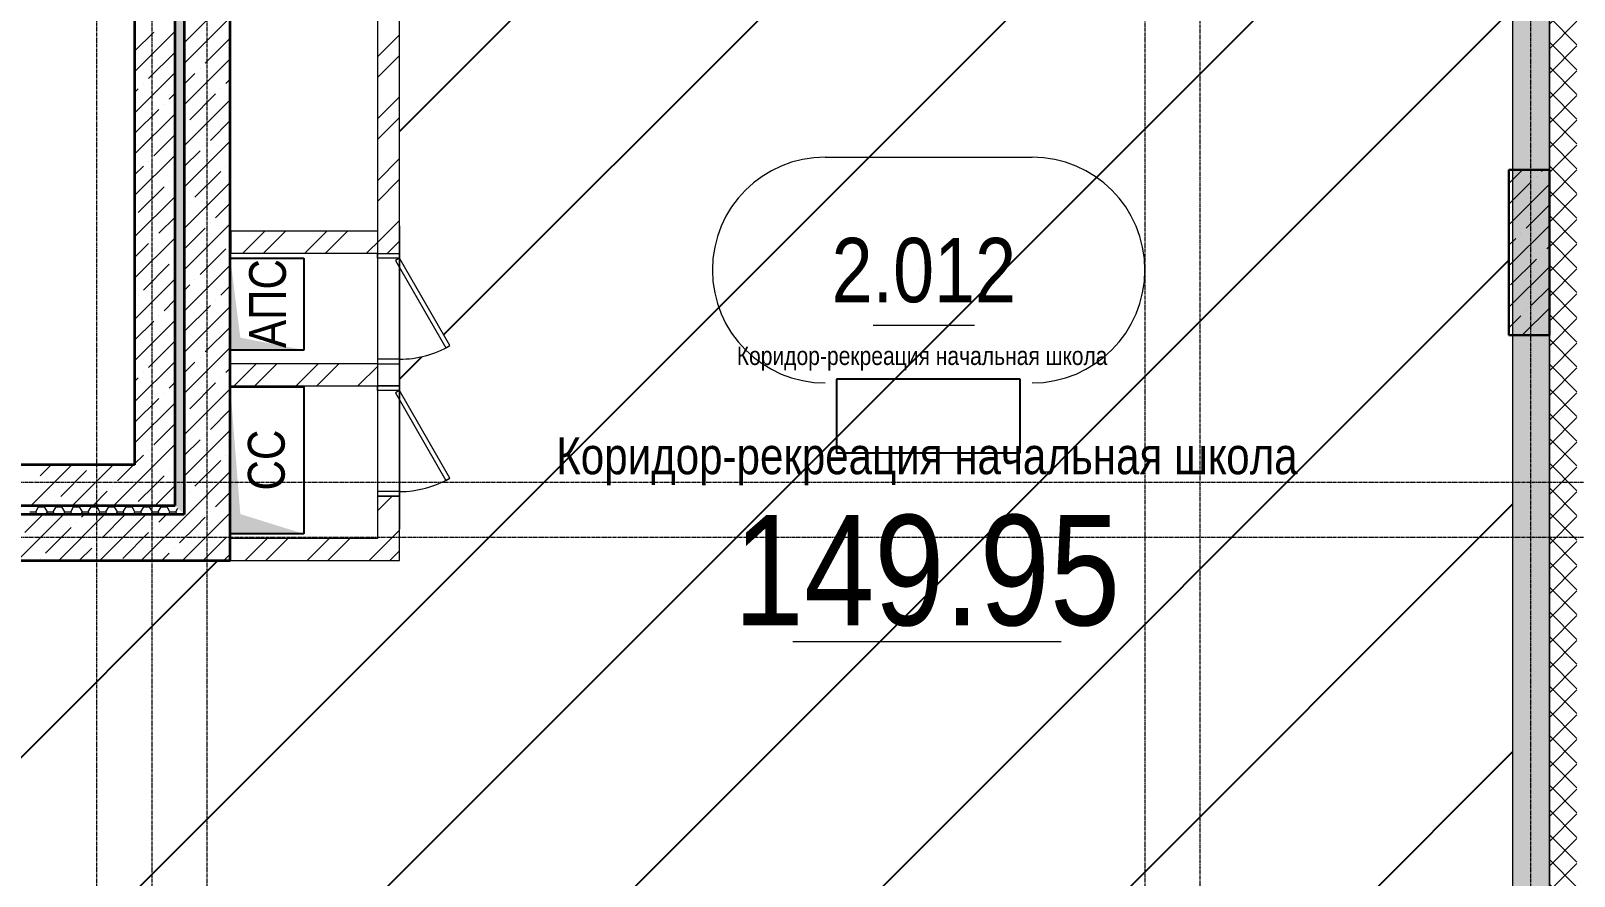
# Model space of a CAD drawing. Header units: millimetres. Extents: x 538266 to 1167394, y 114608 to 637157.
# Drawn here: x 841178 to 849573, y 184472 to 189069 of the extents above; entities that cross this region are included whole.
import ezdxf
from ezdxf.enums import TextEntityAlignment as Align

# ---------------------------------------------------------------- set-up
doc = ezdxf.new("R2010")
doc.units = ezdxf.units.MM
doc.linetypes.add('CENTER2', pattern=[28.575, 19.05, -3.175, 3.175, -3.175])
doc.linetypes.add('HIDDEN2', pattern=[4.7625, 3.175, -1.5875])
doc.layers.get('Defpoints').update_dxf_attribs({"color": 140})
doc.layers.add('A-AREA', color=7, linetype='Continuous', lineweight=15, true_color=0x7f7f7f)
doc.layers.add('РД_Оси_100', color=7, linetype='Continuous', lineweight=0, true_color=0x525252)
for name, color, linetype, lineweight in [('АР_Area', 5, 'Continuous', 5), ('АР_Колонны', 70, 'Continuous', 30), ('АР_площадь пом', 5, 'Continuous', 5), ('АР_Стены ЖБ', 7, 'Continuous', 35), ('АР_Стены кирпич', 32, 'Continuous', 20), ('АР_Стены ПЕНОблок', 52, 'Continuous', 20), ('АР_Стены_дефшов', 4, 'Continuous', 0), ('АР_Утеплитель', 31, 'Continuous', 0), ('АР_Штриховка', 8, 'Continuous', 0), ('Двери кабины', 252, 'Continuous', 0), ('СС_Отверстия', 72, 'Continuous', 9)]:
    doc.layers.add(name, color=color, linetype=linetype, lineweight=lineweight)
doc.layers.add('РД_Проем', color=230, linetype='Continuous', lineweight=0, plot=False)
doc.layers.add('РД_проем_инж перемыч_подсчет', color=50, linetype='Continuous', plot=False)
doc.layers.add('ФВ-5', color=7, linetype='Continuous')
doc.styles.add('style1', font='ARIALN.TTF')
pattern_1 = [(45, (602274.53, 0), (-168.3798, 168.3798), []), (45, (602386.78, 0), (-168.3798, 168.3798), [])]

# ---------------------------------------------------------------- blocks, each defined once
blk = doc.blocks.new('MOK-МаркаПом_овал_ареал')
for p, q in [((-5.365, 6.138), (5.888, 6.138)), ((-2.75, -3), (2.75, -3))]:
    blk.add_line(p, q)
for centre, radius, start, end in [((-5.365, 0), 6.138, 90, 270), ((5.888, 0), 6.138, 270, 90), ((-7.411, 0), 7.161, 0, 0.00095)]:
    blk.add_arc(centre, radius, start, end)
at = {"color": 0, "style": 'style1'}
blk.add_attdef('АР-ПОМЕЩЕНИЕ:НОМЕР', text='', height=3, dxfattribs=at).set_placement((0.261, 0), align=Align.MIDDLE)
at = {"layer": 'Defpoints', "color": 2, "style": 'style1'}
blk.add_attdef('АР-ПОМЕЩЕНИЕ:НАИМЕНОВАНИЕ', text='', height=1, dxfattribs=at).set_placement((-0.094, -4.814), align=Align.MIDDLE)
blk = doc.blocks.new('MOK-МаркаПомещения1')
at = {"layer": 'A-AREA', "color": 0}
blk.add_line((-3.651, -1.944), (3.649, -1.944), dxfattribs=at)
at = {"layer": 'A-AREA', "color": 0, "style": 'style1'}
blk.add_attdef('АР-ПОМЕЩЕНИЕ:ПЛОЩАДЬ', text='', height=3, dxfattribs=at).set_placement((0, 0), align=Align.MIDDLE)
at = {"layer": 'Defpoints', "style": 'style1', "flags": 8}
blk.add_attdef('АР-ПОМЕЩЕНИЕ:НАИМЕНОВАНИЕ', text='', height=1, dxfattribs=at).set_placement((0, 2.956), align=Align.MIDDLE)
blk = doc.blocks.new('2_этаж')
at = {"layer": 'АР_Штриховка', "linetype": 'Continuous', "lineweight": 0, "true_color": 0x000000}
h = blk.add_hatch(dxfattribs=at)
h.set_pattern_fill('AR-CONC', color=18, angle=-360, style=0)
h.set_pattern_definition([(50, (602274.53, 6e-11), (182.18467, -15.93909), [19.05, -209.55]), (355, (602274.53, 6e-11), (-35.24342, 191.05685), [15.24, -167.64058]), (100.45144, (602289.71, -1.33), (146.94125, 175.11775), [16.19001, -178.09024]), (46.1842, (602274.53, 50.8), (271.07904, -42.04233), [28.575, -314.325]), (96.63556, (602297.12, 47.3), (237.40413, 247.42612), [24.28502, -267.1356]), (351.18415, (602274.53, 50.8), (237.40413, 247.42612), [22.85997, -251.45973]), (21, (602299.93, 38.1), (151.61439, -102.2652), [19.05, -209.55]), (326, (602299.93, 38.1), (61.80203, 184.18797), [15.24, -167.64]), (71.451445, (602312.56, 29.58), (213.41642, 81.92277), [16.19001, -178.08994]), (37.5, (602274.53, 6e-11), (3.088603, 84.555039), [0, -165.608, 0, -170.18, 0, -168.275]), (7.5, (602274.53, 6e-11), (66.819663, 100.180575), [0, -97.028, 0, -161.798, 0, -64.135]), (327.5, (602217.89, 6e-11), (135.590595, -5.728744), [0, -63.5, 0, -198.12, 0, -262.89]), (317.5, (602192.49, 6e-11), (148.12918, 25.42649), [0, -82.55, 0, -131.572, 0, -186.69])])
h.paths.add_polyline_path([(693073.6, 190988.3), (692873.6, 191188.3), (692873.6, 156113.2), (693073.6, 156113.2)], flags=0)
h = blk.add_hatch(dxfattribs=at)
h.set_pattern_fill('HONEY', color=18, scale=10, style=0)
h.set_pattern_definition([(2e-15, (602274.53, -6e-11), (47.625, 27.4963065), [31.75, -63.5]), (120, (602274.53, -6e-11), (-47.625, 27.4963066), [31.75, -63.5]), (60, (602274.53, -6e-11), (1e-07, 54.992613), [-63.5, 31.75])])
h.paths.add_polyline_path([(685598.6, 186488.2), (685648.6, 186438.2), (685648.6, 190938.2), (685598.6, 190988.2)], flags=0)
h = blk.add_hatch(dxfattribs=at)
h.set_pattern_fill('ANSI37', color=18, scale=30, angle=-360, style=0)
h.set_pattern_definition([(45, (602274.53, 6e-11), (-67.35192, 67.35192), []), (135, (602274.53, 6e-11), (-67.35192, -67.35192), [])])
h.paths.add_polyline_path([(693223.6, 190838.3), (693073.6, 190988.3), (693073.6, 156113.2), (693223.6, 156113.2)], flags=0)
h = blk.add_hatch(dxfattribs=at)
h.set_pattern_fill('ANSI32', color=18, scale=25, angle=-360, style=0)
h.set_pattern_definition([(45, (602274.53, 3e-11), (-168.3798, 168.3798), []), (45, (602386.78, 3e-11), (-168.3798, 168.3798), [])])
h.paths.add_polyline_path([(686818.6, 190688.2), (686698.6, 190688.2), (686698.6, 187979), (686728.6, 187899), (686818.6, 187859)], flags=0)
h.paths.add_polyline_path([(686818.6, 187859), (686728.6, 187899), (686698.6, 187859), (686698.6, 187858.2), (686818.6, 187858.2)], flags=0)
h.paths.add_polyline_path([(686818.6, 186538.2), (686698.6, 186538.2), (686698.6, 186308.2), (686818.6, 186188.2)], flags=0)
h = blk.add_hatch(dxfattribs=at)
h.set_pattern_fill('ANSI32', color=18, scale=25, style=0)
h.set_pattern_definition(pattern_1)
h.paths.add_polyline_path([(685902, 187979), (685902, 187859), (686698.6, 187859), (686728.6, 187899), (686698.6, 187979)], flags=0)
h = blk.add_hatch(dxfattribs=at)
h.set_pattern_fill('ANSI32', color=18, scale=25, style=0)
h.set_pattern_definition(pattern_1)
h.paths.add_polyline_path([(685898.6, 187258.2), (685898.6, 187138.2), (686698.6, 187138.2), (686728.6, 187178.2), (686698.6, 187258.2)], flags=0)
h = blk.add_hatch(dxfattribs=at)
h.set_pattern_fill('ANSI32', color=18, scale=25, angle=-360, style=0)
h.set_pattern_definition([(45, (602274.53, -8e-10), (-168.3798, 168.3798), []), (45, (602386.78, -8e-10), (-168.3798, 168.3798), [])])
h.paths.add_polyline_path([(685898.6, 186308.2), (685898.6, 186188.2), (686818.6, 186188.2), (686698.6, 186308.2)], flags=0)
at = {"color": 18, "linetype": 'Continuous', "true_color": 0x000000}
for p, q in [((685898.6, 187333.2), (685898.6, 187833.2)), ((685898.6, 187833.2), (686298.6, 187833.2)), ((685898.6, 187333.2), (685898.6, 187833.2)), ((685898.6, 187833.2), (686298.6, 187833.2)), ((686298.6, 187833.2), (686298.6, 187333.2)), ((686298.6, 187833.2), (686298.6, 187333.2)), ((686298.6, 187333.2), (685898.6, 187333.2)), ((686298.6, 187333.2), (685898.6, 187333.2)), ((685898.6, 186333.2), (685898.6, 187133.2)), ((685898.6, 187133.2), (686298.6, 187133.2)), ((685898.6, 186333.2), (685898.6, 187133.2)), ((685898.6, 187133.2), (686298.6, 187133.2)), ((686298.6, 187133.2), (686298.6, 186333.2)), ((686298.6, 187133.2), (686298.6, 186333.2)), ((686298.6, 186333.2), (685898.6, 186333.2)), ((686298.6, 186333.2), (685898.6, 186333.2))]:
    blk.add_line(p, q, dxfattribs=at)
at = {"color": 18, "true_color": 0x000000}
for p, q in [((690196, 187174.8), (689196, 187174.8)), ((689196, 187174.8), (689196, 186774.8)), ((690196, 186774.8), (690196, 187174.8)), ((689196, 186774.8), (690196, 186774.8))]:
    blk.add_line(p, q, dxfattribs=at)
at = {"color": 18, "linetype": 'Continuous', "true_color": 0x000000}
for points in [[(686298.6, 187333.2), (685898.6, 187333.2), (685953.2, 187400.6), (685898.6, 187833.2)], [(686298.6, 187333.2), (685898.6, 187333.2), (685953.2, 187400.6), (685898.6, 187833.2)], [(686298.6, 186333.2), (685898.6, 186333.2), (685953.2, 186441), (685898.6, 187133.2)], [(686298.6, 186333.2), (685898.6, 186333.2), (685953.2, 186441), (685898.6, 187133.2)]]:
    blk.add_solid(points, dxfattribs=at)
at = {"layer": 'АР_Колонны', "color": 18, "linetype": 'HIDDEN2', "lineweight": 25, "true_color": 0x000000}
for p, q in [((692853.6, 188313.2), (693073.6, 188313.2)), ((692853.6, 187413.2), (692853.6, 188313.2)), ((693073.6, 188313.2), (693073.6, 187413.2)), ((693073.6, 187413.2), (692853.6, 187413.2))]:
    blk.add_line(p, q, dxfattribs=at)
at = {"layer": 'АР_Колонны', "color": 18, "linetype": 'Continuous', "lineweight": 15, "true_color": 0x000000}
for p, q in [((693073.6, 188313.2), (692853.6, 188313.2)), ((692853.6, 188313.2), (692853.6, 187413.2)), ((693073.6, 188313.2), (692853.6, 188313.2)), ((692853.6, 188313.2), (692853.6, 187413.2)), ((693073.6, 187413.2), (693073.6, 188313.2)), ((693073.6, 187413.2), (693073.6, 188313.2)), ((692853.6, 187413.2), (693073.6, 187413.2)), ((692853.6, 187413.2), (693073.6, 187413.2))]:
    blk.add_line(p, q, dxfattribs=at)
at = {"layer": 'АР_Стены ЖБ', "color": 18, "linetype": 'Continuous', "lineweight": 35, "true_color": 0x000000}
for p, q in [((685378.6, 191388.3), (685378.6, 186708.2)), ((685598.6, 186488.2), (685598.6, 191388.3)), ((685648.6, 190938.2), (685648.6, 186438.2)), ((685898.6, 186188.2), (685898.6, 190688.2)), ((685378.6, 186708.2), (672773.6, 186708.2)), ((672773.6, 186488.2), (685598.6, 186488.2)), ((685648.6, 186438.2), (672773.6, 186438.2)), ((672773.6, 186188.2), (685898.6, 186188.2))]:
    blk.add_line(p, q, dxfattribs=at)
at = {"layer": 'АР_Стены ЖБ', "color": 18, "linetype": 'Continuous', "lineweight": 30, "true_color": 0x000000}
for p, q in [((693073.6, 188313.2), (692853.6, 188313.2)), ((692853.6, 188313.2), (692853.6, 187413.2)), ((693073.6, 187413.2), (693073.6, 188313.2)), ((692853.6, 187413.2), (693073.6, 187413.2))]:
    blk.add_line(p, q, dxfattribs=at)
at = {"layer": 'АР_Стены кирпич', "color": 18, "linetype": 'Continuous', "lineweight": 20, "true_color": 0x000000}
for p, q in [((686698.6, 190688.2), (686698.6, 187979)), ((686818.6, 187859), (686818.6, 190688.2)), ((685902, 187979), (685902, 187859)), ((686698.6, 187979), (685902, 187979)), ((685902, 187859), (686698.6, 187859)), ((686698.6, 187859), (686698.6, 187858.2)), ((686698.6, 187858.2), (686818.6, 187858.2)), ((686818.6, 187858.2), (686818.6, 187859)), ((685898.6, 187258.2), (685898.6, 187138.2)), ((686698.6, 187258.2), (685898.6, 187258.2)), ((685898.6, 187138.2), (686698.6, 187138.2)), ((686818.6, 186538.2), (686698.6, 186538.2)), ((686698.6, 186538.2), (686698.6, 186308.2)), ((686818.6, 186188.2), (686818.6, 186538.2)), ((685898.6, 186308.2), (685898.6, 186188.2)), ((686698.6, 186308.2), (685898.6, 186308.2)), ((685898.6, 186188.2), (686818.6, 186188.2))]:
    blk.add_line(p, q, dxfattribs=at)
at = {"layer": 'АР_Стены кирпич', "color": 18, "linetype": 'Continuous', "lineweight": 0, "true_color": 0x000000}
for p, q in [((686698.6, 187858.2), (686698.6, 187258.2)), ((686818.6, 187138.2), (686818.6, 187858.2)), ((686698.6, 187138.2), (686698.6, 186538.2)), ((686818.6, 186538.2), (686818.6, 187138.2))]:
    blk.add_line(p, q, dxfattribs=at)
at = {"layer": 'АР_Стены кирпич', "color": 18, "lineweight": 15, "true_color": 0x000000}
for p, q in [((686698.6, 187258.2), (686818.6, 187258.2)), ((686818.6, 187258.2), (686818.6, 187138.2)), ((686818.6, 187138.2), (686698.6, 187138.2))]:
    blk.add_line(p, q, dxfattribs=at)
at = {"layer": 'АР_Стены ПЕНОблок', "color": 18, "linetype": 'Continuous', "lineweight": 20, "true_color": 0x000000}
for p, q in [((692873.6, 191188.3), (692873.6, 156113.2)), ((693073.6, 156113.2), (693073.6, 190988.3))]:
    blk.add_line(p, q, dxfattribs=at)
at = {"layer": 'АР_Стены_дефшов', "color": 18, "linetype": 'Continuous', "lineweight": 0, "true_color": 0x000000}
for p, q in [((685598.6, 190988.2), (685598.6, 186488.2)), ((685648.6, 186438.2), (685648.6, 190938.2)), ((685598.6, 186488.2), (672973.6, 186488.2)), ((672973.6, 186438.2), (685648.6, 186438.2))]:
    blk.add_line(p, q, dxfattribs=at)
at = {"layer": 'АР_Утеплитель', "color": 18, "linetype": 'Continuous', "lineweight": 0, "true_color": 0x000000}
blk.add_line((693073.6, 190988.3), (693073.6, 156113.2), dxfattribs=at)
at = {"layer": 'АР_Штриховка', "color": 18, "linetype": 'Continuous', "lineweight": 5, "true_color": 0x000000}
for p, q in [((685648.6, 188892.1), (685898.6, 189142.1)), ((685650.6, 189006.3), (685790.9, 189146.6)), ((685378.6, 188846.6), (685598.6, 189066.6)), ((685378.6, 188958.9), (685482.2, 189062.5)), ((685762.8, 188894.1), (685898.6, 189029.8)), ((685454.2, 188809.9), (685594.5, 188950.2)), ((685648.6, 188667.5), (685898.6, 188917.5)), ((685378.6, 188622.1), (685598.6, 188842.1)), ((685648.6, 188779.8), (685706.7, 188837.9)), ((685734.8, 188866), (685734.8, 188866)), ((685875.1, 188781.8), (685898.6, 188805.3)), ((685378.6, 188734.4), (685398, 188753.8)), ((685426.1, 188781.8), (685426.1, 188781.8)), ((685566.4, 188697.6), (685598.6, 188729.8)), ((685678.7, 188585.4), (685819, 188725.7)), ((685847, 188753.8), (685847, 188753.8)), ((685378.6, 188509.8), (685510.3, 188641.5)), ((685538.3, 188669.6), (685538.3, 188669.6)), ((685648.6, 188443), (685898.6, 188693)), ((685378.6, 188397.6), (685598.6, 188617.6)), ((685650.6, 188557.3), (685650.6, 188557.3)), ((685790.9, 188473.1), (685898.6, 188580.8)), ((685482.2, 188388.9), (685598.6, 188505.3)), ((685648.6, 188218.5), (685898.6, 188468.5)), ((685378.6, 188173.1), (685598.6, 188393.1)), ((685648.6, 188330.8), (685734.8, 188417)), ((685762.8, 188445.1), (685762.8, 188445.1)), ((685378.6, 188285.3), (685426.1, 188332.8)), ((685454.2, 188360.9), (685454.2, 188360.9)), ((685706.7, 188164.4), (685847, 188304.7)), ((685875.1, 188332.8), (685875.1, 188332.8)), ((692853.6, 188239.3), (692927.5, 188313.2)), ((693031.2, 188304.7), (693039.7, 188313.2)), ((685398, 188080.2), (685538.3, 188220.6)), ((685566.4, 188248.6), (685566.4, 188248.6)), ((685594.5, 188276.7), (685598.6, 188280.8)), ((685648.6, 187994), (685898.6, 188244)), ((692853.6, 188127.1), (692975.1, 188248.6)), ((692853.6, 188014.8), (693073.6, 188234.8)), ((693003.2, 188276.7), (693003.2, 188276.7)), ((685378.6, 187948.6), (685598.6, 188168.6)), ((685678.7, 188136.4), (685678.7, 188136.4)), ((685819, 188052.2), (685898.6, 188131.8)), ((692947.1, 187996), (693073.6, 188122.6)), ((685510.3, 187968), (685598.6, 188056.3)), ((685648.6, 188106.3), (685650.6, 188108.3)), ((685648.6, 187769.5), (685898.6, 188019.5)), ((685648.6, 187881.8), (685762.8, 187996)), ((685790.9, 188024.1), (685790.9, 188024.1)), ((692853.6, 187790.3), (693073.6, 188010.3)), ((692919, 187968), (692919, 187968)), ((685378.6, 187724.1), (685598.6, 187944.1)), ((685378.6, 187836.3), (685454.2, 187911.9)), ((685482.2, 187939.9), (685482.2, 187939.9)), ((685734.8, 187743.5), (685875.1, 187883.8)), ((692853.6, 187902.6), (692890.9, 187939.9)), ((693059.3, 187883.8), (693073.6, 187898.1)), ((685426.1, 187659.3), (685566.4, 187799.6)), ((685594.5, 187827.7), (685594.5, 187827.7)), ((685648.6, 187545), (685898.6, 187795)), ((692853.6, 187565.8), (693073.6, 187785.8)), ((692862.9, 187687.4), (693003.2, 187827.7)), ((693031.2, 187855.7), (693031.2, 187855.7)), ((685378.6, 187499.6), (685598.6, 187719.6)), ((685706.7, 187715.4), (685706.7, 187715.4)), ((685398, 187631.2), (685398, 187631.2)), ((685648.6, 187657.3), (685678.7, 187687.4)), ((685847, 187631.2), (685898.6, 187682.8)), ((692975.1, 187575.1), (693073.6, 187673.6)), ((685538.3, 187547), (685598.6, 187607.3)), ((685648.6, 187320.5), (685898.6, 187570.5)), ((685650.6, 187434.8), (685790.9, 187575.1)), ((685819, 187603.2), (685819, 187603.2)), ((692925.5, 187413.2), (693073.6, 187561.3)), ((692947.1, 187547), (692947.1, 187547)), ((685378.6, 187275.1), (685598.6, 187495.1)), ((685378.6, 187387.3), (685482.2, 187490.9)), ((685510.3, 187519), (685510.3, 187519)), ((685762.8, 187322.5), (685898.6, 187458.3)), ((692853.6, 187453.6), (692919, 187519)), ((685454.2, 187238.3), (685594.5, 187378.7)), ((693059.3, 187434.8), (693059.3, 187434.8)), ((685648.6, 187096), (685898.6, 187346)), ((685734.8, 187294.5), (685734.8, 187294.5)), ((685378.6, 187050.6), (685598.6, 187270.6)), ((685426.1, 187210.3), (685426.1, 187210.3)), ((685648.6, 187208.3), (685706.7, 187266.4)), ((685875.1, 187210.3), (685898.6, 187233.7)), ((685378.6, 187162.8), (685398, 187182.2)), ((685566.4, 187126.1), (685598.6, 187158.3)), ((685648.6, 186871.5), (685898.6, 187121.5)), ((685678.7, 187013.8), (685819, 187154.2)), ((685847, 187182.2), (685847, 187182.2)), ((685378.6, 186938.3), (685510.3, 187070)), ((685378.6, 186826), (685598.6, 187046)), ((685538.3, 187098), (685538.3, 187098)), ((685650.6, 186985.8), (685650.6, 186985.8)), ((685790.9, 186901.6), (685898.6, 187009.2)), ((685482.2, 186817.4), (685598.6, 186933.8)), ((685648.6, 186647), (685898.6, 186897)), ((685762.8, 186873.5), (685762.8, 186873.5)), ((685432, 186654.9), (685598.6, 186821.5)), ((685454.2, 186789.3), (685454.2, 186789.3)), ((685648.6, 186759.2), (685734.8, 186845.5)), ((684816.3, 186488.2), (685036.3, 186708.2)), ((684864.8, 186649), (684924.1, 186708.2)), ((685040.8, 186488.2), (685260.8, 186708.2)), ((685145.5, 186705.1), (685145.5, 186705.1)), ((685285.8, 186620.9), (685373.1, 186708.2)), ((685378.6, 186713.8), (685426.1, 186761.3)), ((685594.5, 186705.1), (685598.6, 186709.3)), ((685706.7, 186592.9), (685847, 186733.2)), ((685875.1, 186761.3), (685875.1, 186761.3)), ((684836.8, 186620.9), (684836.8, 186620.9)), ((684977.1, 186536.8), (685117.4, 186677.1)), ((685265.3, 186488.2), (685432, 186654.9)), ((685488.1, 186598.8), (685538.3, 186649)), ((685566.4, 186677.1), (685566.4, 186677.1)), ((685656.5, 186430.4), (685898.6, 186672.5)), ((685153.1, 186488.2), (685229.6, 186564.8)), ((685257.7, 186592.9), (685257.7, 186592.9)), ((685398, 186508.7), (685488.1, 186598.8)), ((685489.8, 186488.2), (685544.2, 186542.6)), ((685544.2, 186542.6), (685598.6, 186597)), ((685648.6, 186534.7), (685650.6, 186536.8)), ((685678.7, 186564.8), (685678.7, 186564.8)), ((685819, 186480.6), (685898.6, 186560.2)), ((684949, 186508.7), (684949, 186508.7)), ((685768.7, 186318.1), (685898.6, 186448)), ((685790.9, 186452.6), (685790.9, 186452.6)), ((684740.8, 186188.2), (684990.8, 186438.2)), ((684780.6, 186340.3), (684878.6, 186438.2)), ((684892.9, 186228.1), (685033.2, 186368.4)), ((684965.3, 186188.2), (685215.3, 186438.2)), ((685061.3, 186396.4), (685061.3, 186396.4)), ((685089.3, 186424.5), (685103.1, 186438.2)), ((685189.8, 186188.2), (685439.8, 186438.2)), ((685201.6, 186312.3), (685327.6, 186438.2)), ((685414.3, 186188.2), (685656.5, 186430.4)), ((685482.2, 186368.4), (685482.2, 186368.4)), ((685510.3, 186396.4), (685552.1, 186438.2)), ((685622.5, 186284.2), (685712.6, 186374.2)), ((685712.6, 186374.2), (685762.8, 186424.5)), ((685173.5, 186284.2), (685173.5, 186284.2)), ((685313.8, 186200), (685454.2, 186340.3)), ((685638.8, 186188.2), (685768.7, 186318.1)), ((685824.8, 186262), (685875.1, 186312.3)), ((684864.8, 186200), (684864.8, 186200)), ((685077.6, 186188.2), (685145.5, 186256.1)), ((685526.6, 186188.2), (685566.4, 186228.1)), ((685594.5, 186256.1), (685594.5, 186256.1)), ((685751.1, 186188.2), (685824.8, 186262)), ((685863.4, 186188.2), (685881, 186205.9)), ((685881, 186205.9), (685898.6, 186223.5))]:
    blk.add_line(p, q, dxfattribs=at)
at = {"layer": 'АР_Штриховка', "color": 18, "linetype": 'Continuous', "lineweight": 0, "true_color": 0x000000}
for p, q in [((684808.7, 186452.5), (684840.4, 186452.5)), ((684840.4, 186452.5), (684856.3, 186480)), ((684848.6, 186438.2), (684840.4, 186452.5)), ((684856.3, 186480), (684851.5, 186488.2)), ((684856.3, 186480), (684888, 186480)), ((684888, 186480), (684892.8, 186488.2)), ((684903.9, 186452.5), (684888, 186480)), ((684895.7, 186438.2), (684903.9, 186452.5)), ((684903.9, 186452.5), (684935.7, 186452.5)), ((684935.7, 186452.5), (684951.5, 186480)), ((684943.9, 186438.2), (684935.7, 186452.5)), ((684951.5, 186480), (684946.7, 186488.2)), ((684951.5, 186480), (684983.3, 186480)), ((684983.3, 186480), (684988.1, 186488.2)), ((684999.2, 186452.5), (684983.3, 186480)), ((684991, 186438.2), (684999.2, 186452.5)), ((684999.2, 186452.5), (685030.9, 186452.5)), ((685030.9, 186452.5), (685046.8, 186480)), ((685039.1, 186438.2), (685030.9, 186452.5)), ((685046.8, 186480), (685042, 186488.2)), ((685046.8, 186480), (685078.5, 186480)), ((685078.5, 186480), (685083.3, 186488.2)), ((685094.4, 186452.5), (685078.5, 186480)), ((685086.2, 186438.2), (685094.4, 186452.5)), ((685094.4, 186452.5), (685126.2, 186452.5)), ((685126.2, 186452.5), (685142, 186480)), ((685134.4, 186438.2), (685126.2, 186452.5)), ((685142, 186480), (685137.2, 186488.2)), ((685142, 186480), (685173.8, 186480)), ((685173.8, 186480), (685178.6, 186488.2)), ((685189.7, 186452.5), (685173.8, 186480)), ((685181.5, 186438.2), (685189.7, 186452.5)), ((685189.7, 186452.5), (685221.4, 186452.5)), ((685221.4, 186452.5), (685237.3, 186480)), ((685229.6, 186438.2), (685221.4, 186452.5)), ((685237.3, 186480), (685232.5, 186488.2)), ((685237.3, 186480), (685269, 186480)), ((685269, 186480), (685273.8, 186488.2)), ((685284.9, 186452.5), (685269, 186480)), ((685276.7, 186438.2), (685284.9, 186452.5)), ((685284.9, 186452.5), (685316.7, 186452.5)), ((685316.7, 186452.5), (685332.5, 186480)), ((685324.9, 186438.2), (685316.7, 186452.5)), ((685332.5, 186480), (685327.7, 186488.2)), ((685332.5, 186480), (685364.3, 186480)), ((685364.3, 186480), (685369.1, 186488.2)), ((685380.2, 186452.5), (685364.3, 186480)), ((685372, 186438.2), (685380.2, 186452.5)), ((685380.2, 186452.5), (685411.9, 186452.5)), ((685411.9, 186452.5), (685427.8, 186480)), ((685420.1, 186438.2), (685411.9, 186452.5)), ((685427.8, 186480), (685423, 186488.2)), ((685427.8, 186480), (685459.5, 186480)), ((685459.5, 186480), (685464.3, 186488.2)), ((685475.4, 186452.5), (685459.5, 186480)), ((685467.2, 186438.2), (685475.4, 186452.5)), ((685475.4, 186452.5), (685507.2, 186452.5)), ((685507.2, 186452.5), (685523, 186480)), ((685515.4, 186438.2), (685507.2, 186452.5)), ((685523, 186480), (685518.2, 186488.2)), ((685523, 186480), (685554.8, 186480)), ((685554.8, 186480), (685559.6, 186488.2)), ((685570.7, 186452.5), (685554.8, 186480)), ((685562.5, 186438.2), (685570.7, 186452.5)), ((685570.7, 186452.5), (685602.4, 186452.5)), ((685602.4, 186452.5), (685614.1, 186472.7)), ((685610.6, 186438.2), (685602.4, 186452.5))]:
    blk.add_line(p, q, dxfattribs=at)
at = {"layer": 'Двери кабины', "color": 18, "linetype": 'Continuous', "lineweight": 0, "true_color": 0x000000}
for points in [[(686698.6, 187833.2), (686698.6, 187858.2), (686818.6, 187858.2), (686818.6, 187833.2)], [(686818.6, 187833.2), (686796.9, 187820.7), (687071.9, 187344.4), (687093.6, 187356.9)], [(686698.6, 187283.2), (686698.6, 187258.2), (686818.6, 187258.2), (686818.6, 187283.2)], [(686698.6, 187113.2), (686698.6, 187138.2), (686818.6, 187138.2), (686818.6, 187113.2)], [(686818.6, 187113.2), (686796.9, 187100.7), (687071.9, 186624.4), (687093.6, 186636.9)], [(686698.6, 186563.2), (686698.6, 186538.2), (686818.6, 186538.2), (686818.6, 186563.2)]]:
    blk.add_lwpolyline(points, close=True, dxfattribs=at)
for centre in [(686818.6, 187833.2), (686818.6, 187113.2)]:
    blk.add_arc(centre, 550, 270, 300, dxfattribs=at)
at = {"layer": 'РД_Проем', "color": 18, "linetype": 'Continuous', "lineweight": 15, "true_color": 0x000000}
for p, q in [((686698.6, 187858.2), (686698.6, 187258.2)), ((686818.6, 187858.2), (686818.6, 187258.2)), ((686698.6, 187138.2), (686698.6, 186538.2)), ((686818.6, 187138.2), (686818.6, 186538.2))]:
    blk.add_line(p, q, dxfattribs=at)
at = {"layer": 'РД_проем_инж перемыч_подсчет', "color": 18, "linetype": 'Continuous', "lineweight": 15, "true_color": 0x000000}
for p, q in [((686698.6, 188008.2), (686698.6, 186358.2)), ((686818.6, 188008.2), (686818.6, 186358.2))]:
    blk.add_line(p, q, dxfattribs=at)
at = {"layer": 'АР_Area', "color": 18, "linetype": 'Continuous', "lineweight": 15, "true_color": 0x000000}
ref = blk.add_blockref('MOK-МаркаПом_овал_ареал', (689671.3, 187768), dxfattribs=dict(at, xscale=100, yscale=100, zscale=100))
ref.add_attrib('АР-ПОМЕЩЕНИЕ:НОМЕР', '2.012', dxfattribs={"layer": '0', "color": 0, "height": 350, "style": 'style1'}).set_placement((689671.3, 187768), align=Align.MIDDLE)
ref.add_attrib('АР-ПОМЕЩЕНИЕ:НАИМЕНОВАНИЕ', 'Коридор-рекреация начальная школа', dxfattribs={"layer": 'Defpoints', "color": 2, "height": 100, "style": 'style1'}).set_placement((689661.9, 187286.6), align=Align.MIDDLE)
at = {"layer": 'АР_площадь пом', "color": 18, "linetype": 'Continuous', "lineweight": 15, "true_color": 0x000000}
ref = blk.add_blockref('MOK-МаркаПомещения1', (689688, 186136.5), dxfattribs=dict(at, xscale=200, yscale=200, zscale=100))
ref.add_attrib('АР-ПОМЕЩЕНИЕ:НАИМЕНОВАНИЕ', 'Коридор-рекреация начальная школа', dxfattribs={"layer": 'Defpoints', "height": 200, "style": 'style1'}).set_placement((689688, 186727.6), align=Align.MIDDLE)
ref.add_attrib('АР-ПОМЕЩЕНИЕ:ПЛОЩАДЬ', '149.95', dxfattribs={"layer": 'A-AREA', "color": 0, "height": 600, "style": 'style1'}).set_placement((689688, 186136.5), align=Align.MIDDLE)
at = {"layer": 'Defpoints', "color": 18, "true_color": 0x000000, "style": 'style1'}
for p in [(677970.6, 219836.4), (678101.2, 211681.4)]:
    blk.add_attdef('АР-ПОМЕЩЕНИЕ:НАИМЕНОВАНИЕ', text='', height=100, dxfattribs=at).set_placement(p, align=Align.MIDDLE)
at = {"layer": 'СС_Отверстия', "color": 18, "true_color": 0x000000, "style": 'style1'}
for s, p in [('АПС', (686201.2, 187344.2)), ('СС', (686194.6, 186569.2))]:
    blk.add_text(s, height=200, rotation=90, dxfattribs=at).set_placement(p)
blk = doc.blocks.new('СОШ_2200_АР_ОСИ_М100_28.05.24')
at = {"layer": 'РД_Оси_100', "color": 251, "linetype": 'CENTER2', "true_color": 0x636466}
blk.add_line((20100, -6155), (20100, 139938.679), dxfattribs=at)
for points in [[(12000.12, -6155), (12300, -5755), (12300, 139538.679), (12000, 139938.679)], [(12600, -6155), (12600, 139938.679)], [(13200, -6155), (12900, -5755), (12900, 139538.679), (13220.167, 139939.357)], [(17850, 139938.679), (18000, 139538.679), (18000, -6194.092)], [(18300, -6196.31), (18300, 139538.679), (18450, 139938.679)], [(29555, 64200), (-5454.958, 64200), (-5954.958, 64350)], [(29555, 63900), (-5454.958, 63900), (-5954.958, 63750)]]:
    blk.add_lwpolyline(points, dxfattribs=at)

msp = doc.modelspace()

# ---------------------------------------------------------------- hatches: boundary and pattern name
at = {"layer": 'ФВ-5'}
h = msp.add_hatch(dxfattribs=at)
h.set_pattern_fill('ANSI31', color=3, scale=300)
h.paths.add_polyline_path([(841427.8, 183313.2), (841427.8, 183503.2), (841437.8, 183723.2), (842637.8, 183723.2), (842637.8, 183723.2), (845387.7, 183723.2, -0.582884), (845764.2, 183723.2), (849217.8, 183723.2), (849217.8, 183893.6, -0.245742), (849124.9, 184071.3, -0.27475), (849237.8, 184261.4), (849237.8, 187413.2), (849217.8, 187413.2), (849217.8, 188313.2), (849225.2, 189372.6, -0.256612), (849124.9, 189555.2, -0.27475), (849237.8, 189745.2), (849237.8, 189788.2), (845957.8, 189788.2), (845957.8, 190688.2), (845957.8, 190938.2), (843957.8, 190938.2), (843957.8, 190688.2), (843182.8, 190688.2), (843182.8, 187833.2), (843457.8, 187356.9), (843436.2, 187344.4), (843435.9, 187344.9, -0.120105), (843182.8, 187283.2), (843182.8, 187113.2), (843457.8, 186636.9), (843436.2, 186624.4), (843435.9, 186624.9, -0.120105), (843182.8, 186563.2), (843182.8, 186538.2), (843182.8, 186188.2), (842262.8, 186188.2), (838817.8, 186188.2), (838817.8, 185768.2), (837147.8, 185768.2), (837147.8, 185313.2), (837147.8, 183863.2, -1), (837747.8, 183863.2, -1), (837147.8, 183863.2), (837147.8, 182559.6, -0.270169), (837257.6, 182371.3, -0.270169), (837147.8, 182183.1), (837147.8, 182013.2), (837147.8, 181113.2), (837147.8, 177613.2), (837147.8, 176413.2), (837147.8, 176343.4, -0.270169), (837257.6, 176155.2, -0.270169), (837147.8, 175966.9), (837147.8, 174372.6, -0.877544), (837737.7, 174295.3, -0.877544), (837147.8, 174218), (837147.8, 173359.6, -0.270169), (837257.6, 173171.3, -0.270169), (837147.8, 172983.1), (837147.8, 172713.2), (837147.8, 171813.2), (837147.8, 168313.2), (837147.8, 167113.2), (837147.8, 167043.4, -0.270169), (837257.6, 166855.2, -0.270169), (837147.8, 166666.9), (837155.3, 164966.3, -1), (837755.3, 164966.3, -1), (837155.3, 164966.3), (837148.9, 164059, -0.268686), (837257.6, 163871.3, -0.270169), (837147.8, 163683.1), (837147.8, 163413.2), (837147.8, 162513.2), (837147.8, 161933.2), (837667.8, 161933.2), (837667.8, 161519.9), (838087.5, 161519.9), (838087.5, 161408.3, -0.387495), (838359.5, 161303.2), (840056.2, 161303.2, -0.387495), (840328.2, 161408.3), (840328.2, 161519.9), (840747.8, 161519.9), (840747.8, 161303.2), (840907.8, 161303.2), (840907.8, 161933.2), (840907.8, 163803.2), (841427.8, 163803.2), (841427.8, 164713.2), (841427.8, 165913.2), (841427.8, 165983.1, -0.270169), (841318.1, 166171.3, -0.270169), (841427.8, 166359.6), (841427.8, 168966.9, -0.270169), (841318.1, 169155.2, -0.270169), (841427.8, 169343.4), (841427.8, 169713.2), (841427.8, 170613.2), (841427.8, 172613.2), (841427.8, 172638.2, -0.120105), (841174.8, 172699.9), (841174.5, 172699.4), (841152.8, 172711.9), (841427.8, 173188.2), (841427.8, 173438.2, -0.120105), (841174.8, 173499.9), (841174.5, 173499.4), (841152.8, 173511.9), (841427.8, 173988.2), (841427.8, 174163.2), (841427.8, 175063.2), (841427.8, 176373.2), (841427.8, 176563.2), (841427.8, 177863.2), (841427.8, 178438), (841207.8, 178438), (841207.8, 178728), (841427.8, 178728), (841427.8, 178863.2), (841427.8, 179963.2), (841427.8, 179964.2), (841427.8, 180863.2), (841427.8, 180863.2)])

# ---------------------------------------------------------------- block references
msp.add_blockref('2_этаж', (156364.3, 0))
at = {"layer": 'РД_Оси_100'}
msp.add_blockref('СОШ_2200_АР_ОСИ_М100_28.05.24', (829237.8, 122413.2), dxfattribs=at)

doc.saveas('drawing.dxf')
